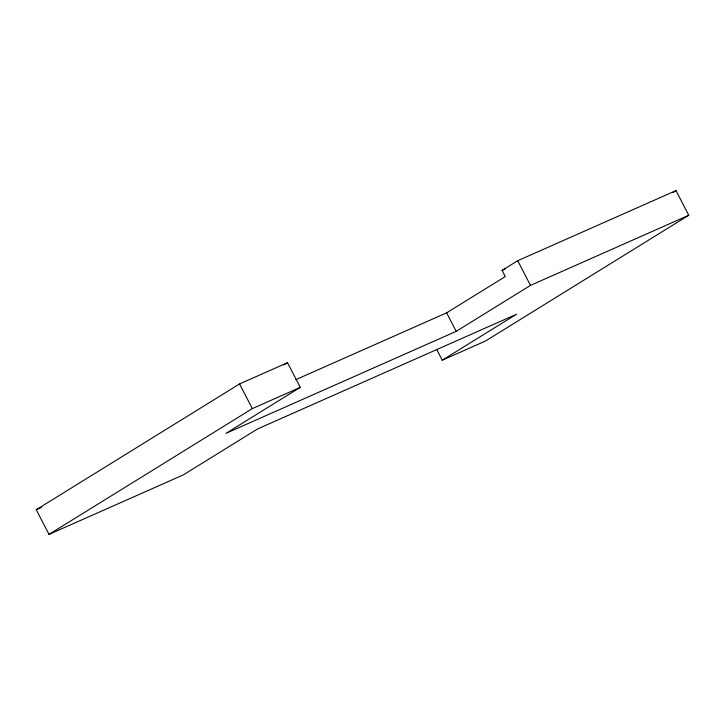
<?xml version="1.0" encoding="UTF-8"?>
<svg xmlns="http://www.w3.org/2000/svg" width="725" height="725" viewBox="0 0 725 725"><rect width="100%" height="100%" fill="white"/><g stroke="black" fill="none" stroke-linecap="round" stroke-linejoin="round"><path stroke-width="1.09" d="M436.658 349.323L442.259 360.189L516.553 314.224L257.565 428.955L183.28 474.911L48.992 534.397L36.25 509.72L239.576 383.933L287.535 362.69L300.268 387.368L225.983 433.333L456.188 331.352L530.482 285.387L688.75 215.28L676.008 190.602L517.741 260.71L502.099 270.389L505.289 276.56L446.636 312.837L295.918 379.61M283.856 364.965L287.535 362.69M48.992 534.397L252.309 408.619L300.268 387.368M673.135 192.379L676.008 190.602M688.75 215.28L485.424 341.067L442.259 360.189M502.099 270.389L505.198 269.011M36.25 509.72L41.416 507.427M517.741 260.71L530.482 285.387M446.636 312.837L456.188 331.352M239.576 383.933L252.309 408.619"/></g></svg>
